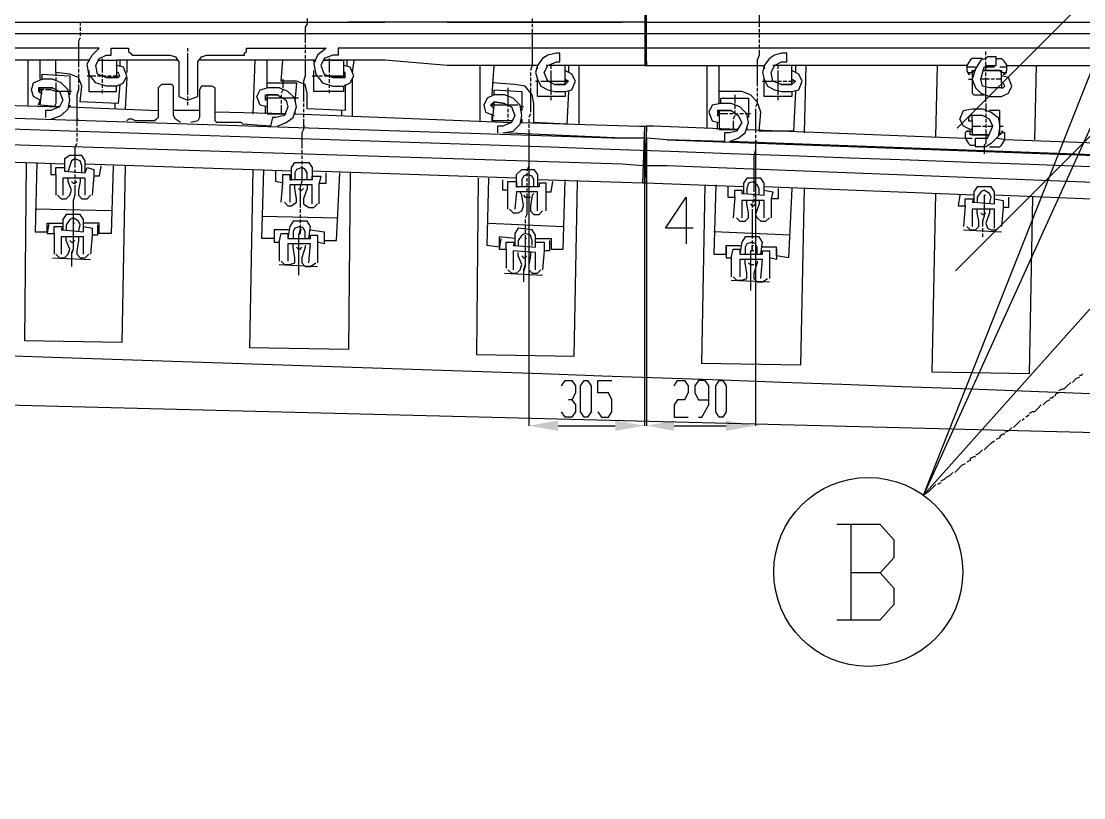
# Model space of a CAD drawing. Header units: millimetres. Extents: x -45 to 90, y -17 to 16.
# Drawn here: x 15.128 to 17.94, y -2.772 to -0.717 of the extents above; entities that cross this region are included whole.
import ezdxf

# ---------------------------------------------------------------- set-up
doc = ezdxf.new("R2010")
doc.units = ezdxf.units.MM
doc.header["$PDMODE"] = 3
doc.layers.add('PDF_Geometry', color=7, linetype='Continuous')
doc.layers.add('PDF_Solid Fills', color=7, linetype='Continuous')

msp = doc.modelspace()

# ---------------------------------------------------------------- linework, layer by layer
at = {"color": 2}
msp.add_line((0, -0.75), (53.4325, -0.75), dxfattribs=at)
at = {"color": 6}
msp.add_lwpolyline([(-0.0021, -1.3499), (23.64, -1.95), (23.7209, 1.35), (0.0002, 1.3501)], close=True, dxfattribs=at)
at = {"color": 2}
for radius in [500.8082, 500.0582, 499.3082]:
    msp.add_arc((-0.8299, -500.0575), radius, 85.235272, 89.904911, dxfattribs=at)
at = {"color": 5}
msp.add_arc((-0.8299, -500.0575), 498.7082, 85.235272, 89.904911, dxfattribs=at)
at = {"color": 1}
for p in [(18.6046, 0), (18.6001, -0.3782)]:
    msp.add_point(p, dxfattribs=at)
at = {"layer": 'PDF_Geometry', "lineweight": 25}
for points in [[(18.5565, 0.3209), (17.5159, -1.9712), (18.5703, 0.6922)], [(17.085, -0.6693), (17.085, -0.6784), (17.085, -0.683), (17.0804, -0.6922), (17.0804, -0.6968), (17.0804, -0.706), (17.0804, -0.7105), (17.0804, -0.7197), (17.0804, -0.7243), (17.0804, -0.7335)], [(16.7779, -0.6876), (16.7779, -0.8343), (16.7825, -0.8343), (16.7825, -0.6876)], [(-0.7472, -0.7197), (-0.8068, -0.7197), (2.1133, -0.7243), (5.0379, -0.7518), (7.958, -0.7931), (10.8781, -0.8526), (13.7982, -0.9306), (16.7183, -1.0268), (16.402, -1.0131), (16.4295, -1.0083), (16.4478, -0.9902), (16.4524, -0.9672), (16.4478, -0.9397), (16.4295, -0.9214), (16.4066, -0.9122), (16.3791, -0.9122), (16.3791, -0.8985), (16.4524, -0.9031), (16.4524, -0.9535)], [(14.6875, -0.7197), (16.0903, -0.7197), (15.994, -0.7197)], [(14.793, -0.7197), (15.2239, -0.7197)], [(15.2835, -0.7197), (15.2835, -0.7289)], [(15.3935, -0.7197), (15.8244, -0.7197)], [(15.884, -0.7105), (15.884, -0.7197), (15.884, -0.7243), (15.8794, -0.7335), (15.8794, -0.738), (15.8794, -0.7472), (15.8794, -0.7518), (15.8794, -0.761), (15.8794, -0.7655), (15.8794, -0.7747)], [(16.2553, -0.7197), (16.0903, -0.7197)], [(16.4799, -0.7105), (16.4799, -0.7197)], [(16.4799, -0.7243), (16.4799, -0.7335)], [(16.7779, -0.7197), (16.7183, -0.7197)], [(16.7825, -0.7197), (16.8375, -0.7197), (18.1348, -0.7197)], [(16.8375, -0.7197), (18.6024, -0.7197), (18.6024, -0.7885), (16.8375, -0.7885), (16.7825, -0.7885)], [(15.2835, -0.7335), (15.2835, -0.7426)], [(15.2835, -0.7472), (15.2835, -0.7564)], [(16.4799, -0.738), (16.4799, -0.7518), (16.4799, -0.7655), (16.4799, -0.7791), (16.4799, -0.7931), (16.4799, -0.8068), (16.4799, -0.8206), (16.4799, -0.8343), (16.4753, -0.8481)], [(17.0804, -0.738), (17.0804, -0.7472)], [(17.0804, -0.7518), (17.0804, -0.761)], [(15.2835, -0.761), (15.2789, -0.7701), (15.2789, -0.7747), (15.2789, -0.7839), (15.2789, -0.7885), (15.2789, -0.7976), (15.2789, -0.8022), (15.2789, -0.8114), (15.2789, -0.816), (15.2789, -0.8251), (15.2789, -0.8297), (15.2789, -0.8389)], [(15.8794, -0.7791), (15.8794, -0.7885)], [(17.0804, -0.7655), (17.0804, -0.7747)], [(17.0804, -0.7791), (17.0804, -0.7885)], [(16.7733, -1.1002), (16.7183, -1.0956), (13.8074, -1.0039), (10.8965, -0.926), (7.9855, -0.8664), (5.0746, -0.8251), (2.1637, -0.7976), (-0.7472, -0.7885), (-0.8068, -0.7885)], [(15.3064, -0.8481), (15.3064, -0.9031), (15.3797, -0.9031), (15.3797, -0.8893), (15.3522, -0.8893), (15.3247, -0.8802), (15.3064, -0.8572), (15.3018, -0.8297), (15.3155, -0.8068), (15.3339, -0.7885), (14.7654, -0.7885), (14.7654, -0.8068), (14.7563, -0.8068), (14.7334, -0.816), (14.7242, -0.8343), (14.7334, -0.8572), (14.7517, -0.8664)], [(15.3522, -0.8664), (15.3293, -0.8572), (15.3247, -0.8343), (15.3339, -0.816), (15.3522, -0.8068), (15.366, -0.8068), (15.366, -0.7885), (15.4118, -0.7885), (15.4118, -0.7976), (15.4164, -0.8022), (15.421, -0.8068), (15.5218, -0.8068), (15.5356, -0.8114), (15.5447, -0.8251), (15.5447, -0.9122), (15.5447, -0.9168), (15.5677, -0.926), (15.5952, -0.9168), (15.5952, -0.9122), (15.5952, -0.8251), (15.6043, -0.8114), (15.6181, -0.8068), (15.6502, -0.8068), (15.696, -0.8068), (15.7098, -0.8068), (15.7189, -0.8068), (15.7189, -0.8022), (15.7235, -0.7976), (15.7235, -0.7885), (15.9344, -0.7885), (15.9115, -0.8068), (15.9023, -0.8297), (15.9069, -0.8572), (15.9252, -0.8802), (15.9527, -0.8893), (15.9802, -0.8893), (15.9802, -0.9031), (15.9023, -0.9031), (15.9023, -0.8481)], [(15.5677, -0.7885), (15.5677, -0.7976)], [(15.5677, -0.8022), (15.5677, -0.816), (15.5677, -0.8297), (15.5677, -0.8435), (15.5677, -0.8572), (15.5677, -0.871), (15.5677, -0.8847), (15.5677, -0.8985), (15.5677, -0.9122)], [(15.8794, -0.7931), (15.8794, -0.8022)], [(15.8794, -0.8068), (15.8794, -0.816)], [(16.7779, -0.7885), (16.7183, -0.7885), (16.2553, -0.7885), (16.0903, -0.7885), (15.9665, -0.7885), (15.9665, -0.8068), (15.9527, -0.8068), (15.9298, -0.816), (15.9206, -0.8343), (15.9298, -0.8572), (15.9527, -0.8664)], [(16.5395, -0.8847), (16.5212, -0.8756), (16.512, -0.8526), (16.5212, -0.8343), (16.5441, -0.8251), (16.5533, -0.8251), (16.5533, -0.8022), (16.5441, -0.8022), (16.5212, -0.8068), (16.5074, -0.816), (16.4937, -0.8343), (16.4891, -0.8526), (16.4937, -0.871), (16.5028, -0.8893), (16.5212, -0.8985), (16.5395, -0.9031), (16.567, -0.9031), (16.567, -0.9168), (16.4937, -0.9168), (16.4937, -0.8664)], [(17.0804, -0.7931), (17.0804, -0.8068), (17.0758, -0.8206), (17.0758, -0.8343), (17.0758, -0.8481), (17.0758, -0.8618), (17.0758, -0.8756), (17.0758, -0.8893)], [(17.14, -0.8847), (17.1171, -0.8756), (17.1125, -0.8526), (17.1217, -0.8343), (17.14, -0.8251), (17.1538, -0.8251), (17.1538, -0.8022), (17.14, -0.8022), (17.1217, -0.8068), (17.1079, -0.816), (17.0942, -0.8343), (17.0896, -0.8526), (17.0942, -0.871), (17.1033, -0.8893), (17.1217, -0.8985), (17.14, -0.9031), (17.1675, -0.9031), (17.1675, -0.9168), (17.0942, -0.9168), (17.0942, -0.8664)], [(17.548, -1.9437), (17.5388, -1.9528), (17.5297, -1.962), (17.5159, -1.9712), (18.5565, -0.8068)], [(17.7222, -0.8937), (17.7268, -0.8937), (17.7314, -0.8893), (17.7268, -0.8802), (17.7222, -0.8802), (17.7222, -0.8937), (17.6901, -0.8937), (17.6718, -0.8893), (17.6672, -0.871), (17.6764, -0.8389), (17.6855, -0.8343), (17.7085, -0.8343), (17.7085, -0.8114), (17.6855, -0.8114), (17.6809, -0.816), (17.6672, -0.8206), (17.6534, -0.8435), (17.6443, -0.871)], [(17.6809, -0.8068), (17.6809, -0.7976)], [(17.6809, -0.8206), (17.6809, -0.8114)], [(15.3064, -0.8251), (15.3064, -0.8206), (14.7792, -0.8206), (14.7288, -0.8206)], [(15.1459, -0.9397), (15.1459, -0.8206)], [(15.178, -0.871), (15.178, -0.8206)], [(15.3889, -0.8847), (15.3843, -0.9352), (15.2835, -0.9306), (15.288, -0.8893), (15.2789, -0.8664), (15.2559, -0.8572), (15.2193, -0.8526), (15.2193, -0.8206)], [(15.2789, -0.8435), (15.2789, -0.8526)], [(15.3293, -0.8206), (15.3797, -0.8206)], [(15.343, -0.8526), (15.343, -0.8435), (15.343, -0.8389), (15.343, -0.8297), (15.343, -0.8251), (15.343, -0.816)], [(15.5402, -0.8206), (15.3797, -0.8206), (15.3797, -0.8664), (15.3522, -0.8664), (15.3797, -0.8664), (15.3843, -0.8664), (15.3889, -0.8618), (15.3843, -0.8526), (15.3797, -0.8526)], [(15.3797, -0.8893), (15.3981, -0.8802), (15.4072, -0.8618), (15.3981, -0.8389), (15.3797, -0.8343)], [(15.3889, -0.8206), (15.3889, -0.8343)], [(15.4072, -0.8206), (15.4072, -0.8526)], [(15.9023, -0.8251), (15.9023, -0.8206), (15.9069, -0.8206), (15.5998, -0.8206)], [(15.7419, -0.9627), (15.7464, -0.8206)], [(15.7785, -0.9443), (15.7602, -0.9397), (15.751, -0.9168), (15.7602, -0.8985), (15.7785, -0.8937), (15.7785, -0.8206)], [(15.9848, -0.8847), (15.9848, -0.9535), (15.884, -0.9489), (15.884, -0.9077), (15.8794, -0.8847), (15.8565, -0.8756), (15.8152, -0.8756), (15.8198, -0.8206)], [(15.8794, -0.8206), (15.8794, -0.8343), (15.8794, -0.8481), (15.8794, -0.8618), (15.8748, -0.8756), (15.8748, -0.8893), (15.8748, -0.9031), (15.8748, -0.9168), (15.8748, -0.9306)], [(16.4937, -0.8435), (16.4937, -0.8343), (16.2553, -0.8343), (16.0903, -0.8206), (15.9298, -0.8206), (15.9802, -0.8206), (15.9802, -0.8664), (15.9527, -0.8664), (15.9802, -0.8664), (15.9848, -0.8664), (15.9848, -0.8618), (15.9848, -0.8526), (15.9802, -0.8526)], [(15.9436, -0.8526), (15.9436, -0.8435), (15.9436, -0.8389), (15.9436, -0.8297), (15.9436, -0.8251), (15.9436, -0.816)], [(15.9802, -0.8893), (15.9986, -0.8802), (16.0077, -0.8618), (15.9986, -0.8389), (15.9802, -0.8343)], [(15.9894, -0.8206), (15.9894, -0.8343)], [(16.0077, -0.8206), (16.0032, -0.8526)], [(16.3424, -0.981), (16.3424, -0.8343)], [(16.3745, -0.9122), (16.3791, -0.8343)], [(16.567, -0.871), (16.5762, -0.8756), (16.567, -0.8847), (16.5395, -0.8847), (16.567, -0.8847), (16.567, -0.8343), (16.5166, -0.8343)], [(16.5303, -0.8435), (16.5303, -0.8343)], [(16.7779, -0.8251), (16.7779, -0.8343), (16.5487, -0.8343)], [(16.5762, -0.8343), (16.5762, -0.8526)], [(16.6037, -0.8343), (16.6037, -0.9902)], [(16.7825, -0.8251), (16.7825, -0.8343), (17.0942, -0.8343), (17.0942, -0.8435)], [(16.9429, -0.9993), (16.9429, -0.8343)], [(16.975, -0.9352), (16.975, -0.8343)], [(17.1675, -0.871), (17.1767, -0.8756), (17.1675, -0.8847), (17.14, -0.8847), (17.1675, -0.8847), (17.1675, -0.8343), (17.1171, -0.8343)], [(17.1309, -0.8435), (17.1309, -0.8343)], [(17.6718, -0.816), (17.6443, -0.816), (17.6397, -0.8206), (17.6305, -0.8343), (17.1629, -0.8343)], [(17.1767, -0.8343), (17.1767, -0.8526)], [(17.2042, -0.8343), (17.1996, -1.0131)], [(17.548, -1.0223), (17.5526, -0.8343)], [(17.6305, -0.8343), (17.6305, -0.8389)], [(17.6534, -0.8389), (17.6305, -0.8389), (17.6305, -0.8435), (17.6305, -0.8481), (17.6351, -0.8572), (17.6397, -0.8572)], [(17.6351, -0.871), (17.6443, -0.871), (17.6534, -0.8937), (17.6672, -0.9077), (17.6901, -0.9168), (17.7222, -0.9168), (17.7405, -0.9077), (17.7497, -0.8893), (17.7405, -0.8664), (17.7222, -0.8618), (17.7222, -0.8526), (17.7176, -0.8481), (17.713, -0.8481), (17.6809, -0.8481), (17.6809, -0.8389)], [(17.6809, -0.8343), (17.6809, -0.8251)], [(17.7039, -0.8389), (17.6809, -0.8389), (17.6855, -0.8389)], [(17.7085, -0.816), (17.7222, -0.816), (17.7268, -0.8206), (17.736, -0.8343), (18.2402, -0.8343), (18.2494, -0.8206), (18.254, -0.816), (18.2815, -0.816), (18.2769, -0.8206), (18.2585, -0.8435), (18.254, -0.871)], [(17.7268, -0.8572), (17.7314, -0.8572), (17.736, -0.8481), (17.736, -0.8435), (17.736, -0.8389), (17.7176, -0.8389)], [(17.736, -0.8389), (17.736, -0.8343)], [(17.8139, -0.8343), (17.8093, -1.0314)], [(15.1734, -0.9397), (15.178, -0.926), (15.1597, -0.9168), (15.1551, -0.8985), (15.1597, -0.8802), (15.1826, -0.871)], [(15.2055, -0.9764), (15.233, -0.9672), (15.2514, -0.9489), (15.2559, -0.926), (15.2514, -0.8985), (15.233, -0.8802), (15.2101, -0.871), (15.1826, -0.871), (15.1826, -0.8572), (15.2559, -0.8618), (15.2559, -0.9122)], [(15.2193, -0.8526), (15.2193, -0.8618)], [(15.2193, -0.8664), (15.2193, -0.8756)], [(15.2789, -0.8572), (15.2789, -0.8664)], [(15.2789, -0.871), (15.2789, -0.8802)], [(15.3018, -0.8618), (15.311, -0.8618), (15.3155, -0.8618), (15.3247, -0.8618)], [(15.3293, -0.8618), (15.3385, -0.8618)], [(15.343, -0.8664), (15.343, -0.8572)], [(15.343, -0.8618), (15.3522, -0.8618)], [(15.343, -0.8802), (15.343, -0.871)], [(15.3568, -0.8618), (15.366, -0.8618)], [(15.3706, -0.8618), (15.3843, -0.8618)], [(15.4072, -0.8664), (15.4026, -0.9489)], [(15.8198, -0.871), (15.8198, -0.8802), (15.8198, -0.8847), (15.8198, -0.8937)], [(15.8977, -0.8618), (15.9115, -0.8618)], [(15.9161, -0.8618), (15.9252, -0.8618)], [(15.9298, -0.8618), (15.939, -0.8618), (15.9436, -0.8618), (15.9527, -0.8618), (15.9573, -0.8618), (15.9665, -0.8618), (15.9711, -0.8618), (15.9848, -0.8618)], [(15.9436, -0.8664), (15.9436, -0.8572)], [(15.9436, -0.8802), (15.9436, -0.871)], [(16.0032, -0.871), (16.0032, -0.9672)], [(16.4753, -0.8526), (16.4753, -0.8618)], [(16.4753, -0.8664), (16.4753, -0.8756)], [(16.5303, -0.9122), (16.5303, -0.9031), (16.5303, -0.8985), (16.5303, -0.8893), (16.5303, -0.8847), (16.5303, -0.8756), (16.5303, -0.871), (16.5303, -0.8618), (16.5303, -0.8572), (16.5303, -0.8481)], [(16.567, -0.9031), (16.5853, -0.8985), (16.5945, -0.8756), (16.5853, -0.8572), (16.567, -0.8481)], [(17.1309, -0.9122), (17.1309, -0.9031), (17.1309, -0.8985), (17.1309, -0.8893), (17.1309, -0.8847), (17.1309, -0.8756), (17.1309, -0.871), (17.1309, -0.8618), (17.1309, -0.8572), (17.1309, -0.8481)], [(17.1675, -0.9031), (17.1859, -0.8985), (17.195, -0.8756), (17.1859, -0.8572), (17.1675, -0.8481)], [(17.6351, -0.8526), (17.6397, -0.8526), (17.6443, -0.8526), (17.6443, -0.8481), (17.6489, -0.8481), (17.6443, -0.8526), (17.6443, -0.9077), (17.6489, -0.9122), (17.6764, -0.9122)], [(17.6901, -0.871), (17.6809, -0.871), (17.6764, -0.871), (17.6672, -0.871)], [(17.6809, -0.8481), (17.6718, -0.8481), (17.6809, -0.8481), (17.7176, -0.8481), (17.7222, -0.8481), (17.7222, -0.8526), (17.7268, -0.8526), (17.7314, -0.8526), (17.736, -0.8526)], [(17.6809, -0.8618), (17.6809, -0.8526)], [(17.6809, -0.9306), (17.6809, -0.9214), (17.6809, -0.9168), (17.6809, -0.9077), (17.6809, -0.9031), (17.6809, -0.8937), (17.6809, -0.8893), (17.6809, -0.8802), (17.6809, -0.8756), (17.6809, -0.8664)], [(17.7039, -0.871), (17.6947, -0.871)], [(17.7222, -0.871), (17.7085, -0.871)], [(17.7268, -0.8802), (17.7222, -0.8802), (17.7222, -0.8618), (17.7268, -0.8618)], [(14.6554, -0.9214), (14.6554, -0.926), (15.2284, -0.9443), (15.178, -0.9397), (15.1826, -0.8937), (15.2101, -0.8937), (15.1826, -0.8937), (15.1734, -0.8937), (15.1734, -0.8985), (15.1734, -0.9031), (15.1826, -0.9077)], [(15.178, -0.9077), (15.178, -0.8937)], [(15.1872, -0.8985), (15.178, -0.8985)], [(15.2101, -0.8937), (15.2284, -0.9031), (15.2376, -0.926), (15.2284, -0.9443), (15.2055, -0.9535), (15.1918, -0.9535), (15.1918, -0.9718)], [(15.2605, -0.9031), (15.2468, -0.9031), (15.233, -0.9031), (15.2193, -0.9031), (15.2055, -0.8985), (15.1918, -0.8985)], [(15.2193, -0.8802), (15.2193, -0.8893), (15.2193, -0.8937), (15.2193, -0.9031), (15.2193, -0.9077), (15.2193, -0.9168), (15.2193, -0.9214), (15.2193, -0.9306), (15.2193, -0.9352), (15.2147, -0.9443)], [(15.2789, -0.8847), (15.2789, -0.8985), (15.2743, -0.9122), (15.2743, -0.926), (15.2743, -0.9397), (15.2743, -0.9535), (15.2743, -0.9672), (15.2743, -0.981), (15.2743, -0.9948)], [(15.343, -0.8937), (15.343, -0.8847)], [(15.343, -0.9077), (15.343, -0.8985)], [(15.5493, -0.9856), (15.5356, -0.9764), (15.531, -0.9672), (15.531, -0.8937), (15.531, -0.8893), (15.5264, -0.8847), (15.4989, -0.8847), (15.4943, -0.8893), (15.4897, -0.8937), (15.4897, -0.9718), (15.4852, -0.9764), (15.4806, -0.981), (15.4668, -0.981), (15.4622, -0.981), (15.4301, -0.981), (15.421, -0.9764), (15.4118, -0.9764), (15.4072, -0.981)], [(15.806, -0.9122), (15.829, -0.926), (15.8335, -0.9443), (15.8244, -0.9672), (15.8015, -0.9718), (15.7923, -0.9718), (15.7877, -0.9948), (15.7144, -0.9902), (15.7098, -0.9856), (15.696, -0.9856), (15.6914, -0.9856), (15.6639, -0.9856), (15.6548, -0.9856), (15.6456, -0.9856), (15.641, -0.981), (15.641, -0.9764), (15.641, -0.8985), (15.641, -0.8937), (15.6318, -0.8893), (15.6089, -0.8893), (15.6043, -0.8893), (15.5998, -0.8985), (15.5998, -0.9718), (15.5952, -0.981), (15.5768, -0.9856)], [(15.806, -0.9948), (15.829, -0.9856), (15.8473, -0.9718), (15.8565, -0.9443), (15.8519, -0.9214), (15.8335, -0.9031), (15.8106, -0.8937), (15.7785, -0.8937), (15.7785, -0.8802), (15.8565, -0.8802), (15.8519, -0.9306)], [(15.8198, -0.8985), (15.8152, -0.9077)], [(15.9436, -0.8937), (15.9436, -0.8847)], [(15.9436, -0.9077), (15.9436, -0.8985)], [(16.5762, -0.9031), (16.5716, -0.9902), (16.4845, -0.9856), (16.4845, -0.9352), (16.4799, -0.9122), (16.4616, -0.8893), (16.4341, -0.8847), (16.3745, -0.8802)], [(16.4157, -0.8937), (16.4157, -0.9031), (16.4157, -0.9168), (16.4157, -0.9306), (16.4157, -0.9443)], [(16.4753, -0.8802), (16.4753, -0.8893)], [(16.4753, -0.8937), (16.4753, -0.9031), (16.4753, -0.9077), (16.4753, -0.9168), (16.4753, -0.9214), (16.4753, -0.9306), (16.4753, -0.9352), (16.4753, -0.9443), (16.4753, -0.9489), (16.4753, -0.9581)], [(16.4891, -0.8756), (16.4982, -0.8756)], [(16.5028, -0.8756), (16.5166, -0.8756), (16.5303, -0.8756), (16.5441, -0.8756), (16.5578, -0.8756), (16.5716, -0.8756)], [(17.0758, -0.8937), (17.0758, -0.9031)], [(17.0896, -0.8756), (17.0988, -0.8756), (17.1033, -0.8756), (17.1125, -0.8756), (17.1171, -0.8756), (17.1263, -0.8756)], [(17.1309, -0.8756), (17.14, -0.8756)], [(17.1446, -0.8756), (17.1538, -0.8756)], [(17.1584, -0.8756), (17.1721, -0.8756)], [(15.5677, -0.9168), (15.5677, -0.926)], [(15.7785, -0.926), (15.774, -0.926), (15.774, -0.9168), (15.774, -0.9122), (15.7785, -0.9122), (15.806, -0.9122), (15.7785, -0.9122), (15.7785, -0.9627), (15.829, -0.9627), (15.641, -0.9581)], [(15.774, -0.926), (15.774, -0.9122)], [(15.8611, -0.9214), (15.8473, -0.9214), (15.8427, -0.9214), (15.8335, -0.9214), (15.829, -0.9214), (15.8198, -0.9214), (15.8152, -0.9214), (15.806, -0.9214), (15.8015, -0.9214), (15.7923, -0.9214), (15.7877, -0.9214), (15.774, -0.9214)], [(15.8152, -0.9122), (15.8152, -0.9214)], [(15.8152, -0.926), (15.8152, -0.9352)], [(16.3791, -0.9122), (16.3607, -0.9214), (16.3516, -0.9397), (16.3561, -0.9581), (16.3791, -0.9672)], [(16.5303, -0.926), (16.5303, -0.9168)], [(17.1767, -0.9031), (17.1721, -1.0083), (17.0804, -1.0083), (17.085, -0.9581), (17.0758, -0.9306), (17.0575, -0.9122), (17.0346, -0.9031), (16.975, -0.9031)], [(18.1348, -1.0773), (17.0025, -1.036), (17.0254, -1.0268), (17.0438, -1.0131), (17.0529, -0.9856), (17.0483, -0.9627), (17.03, -0.9443), (17.0071, -0.9352), (16.9796, -0.9352), (16.9796, -0.9214), (17.0529, -0.9214), (17.0529, -0.9718)], [(17.0163, -0.9122), (17.0163, -0.9214), (17.0163, -0.926), (17.0163, -0.9352)], [(17.0758, -0.9077), (17.0758, -0.9168)], [(17.0758, -0.9214), (17.0758, -0.9306)], [(17.1309, -0.926), (17.1309, -0.9168)], [(15.2559, -0.9397), (15.2559, -0.9443), (15.2514, -0.9443), (15.4897, -0.9535)], [(15.3751, -0.9352), (15.3751, -0.9489)], [(15.5998, -0.9535), (15.531, -0.9535)], [(15.5677, -0.9306), (15.5677, -0.9397)], [(15.774, -0.9627), (15.774, -0.9443)], [(15.8152, -0.9397), (15.8152, -0.9535), (15.8152, -0.9627)], [(15.8748, -0.9352), (15.8748, -0.9443)], [(15.8748, -0.9489), (15.8748, -0.9581)], [(15.9757, -0.9535), (15.9757, -0.9672)], [(16.3791, -0.9489), (16.3745, -0.9443), (16.3699, -0.9397), (16.3745, -0.9352), (16.3791, -0.9306), (16.4066, -0.9352), (16.3791, -0.9306), (16.3745, -0.981), (16.3745, -0.9672)], [(16.3745, -0.9443), (16.3745, -0.9352)], [(16.4432, -0.9397), (16.4295, -0.9397), (16.4157, -0.9397), (16.402, -0.9397), (16.3882, -0.9397), (16.3745, -0.9397)], [(16.4066, -0.9352), (16.4249, -0.9443), (16.4341, -0.9672), (16.4249, -0.9856), (16.402, -0.9948), (16.3882, -0.9948), (16.3882, -1.0131)], [(16.4157, -0.9489), (16.4157, -0.9581)], [(16.457, -0.9443), (16.4478, -0.9443)], [(16.9704, -0.9672), (16.975, -0.9535), (17.0071, -0.9535), (16.975, -0.9535), (16.975, -1.0039), (17.0254, -1.0039), (16.8008, -0.9948), (16.7825, -0.9948)], [(17.0071, -0.9535), (17.0254, -0.9672), (17.0346, -0.9856), (17.0208, -1.0083), (17.0025, -1.0131), (16.9887, -1.0131), (16.9887, -1.036), (16.8375, -1.0314), (16.7825, -1.0268), (16.7825, -1.7878)], [(16.9796, -0.9352), (16.9567, -0.9397), (16.9475, -0.9581), (16.9567, -0.981), (16.975, -0.9856)], [(16.975, -0.9535), (16.9704, -0.9535), (16.9704, -0.9581), (16.9704, -0.9672), (16.975, -0.9672)], [(17.0163, -0.9397), (17.0163, -0.9489)], [(17.0163, -0.9535), (17.0163, -0.9627), (17.0254, -0.9627)], [(17.0758, -0.9352), (17.0713, -0.9443)], [(17.0713, -0.9489), (17.0713, -0.9581), (17.0713, -0.9627), (17.0713, -0.9718), (17.0713, -0.9764), (17.0713, -0.9856), (17.0713, -0.9902), (17.0713, -0.9993), (17.0713, -1.0039), (17.0713, -1.0131)], [(17.658, -1.0268), (17.6809, -1.0268), (17.6855, -1.0268), (17.6993, -0.9948), (17.6901, -0.9764), (17.6718, -0.9672), (17.6397, -0.9672), (17.6351, -0.9718), (17.6351, -0.9764), (17.6351, -0.981), (17.6397, -0.981), (17.6443, -0.981), (17.6443, -1.0039), (17.6397, -1.0039), (17.6214, -0.9948), (17.6122, -0.9764), (17.6214, -0.9535), (17.6443, -0.9489), (17.6718, -0.9489), (17.6947, -0.9581), (17.713, -0.9718), (17.7176, -0.9948), (17.7268, -0.9948)], [(17.6809, -0.9352), (17.6809, -0.9443), (17.6809, -0.9581)], [(18.2356, -1.0498), (17.7314, -1.0314), (17.7314, -1.0268), (17.7314, -1.0223), (17.7314, -1.0177), (17.7314, -1.0131), (17.7268, -1.0131), (17.7222, -1.0131), (17.7176, -1.0177), (17.713, -1.0177), (17.7176, -1.0177), (17.713, -1.0177), (17.7176, -1.0177), (17.7176, -1.0131), (17.7176, -0.9581), (17.7176, -0.9535), (17.713, -0.9535), (17.6901, -0.9535)], [(15.8519, -0.9581), (15.8519, -0.9627), (16.4249, -0.9856)], [(15.8748, -0.9764), (15.8748, -0.9856), (15.8748, -0.9902), (15.8748, -0.9993), (15.8748, -1.0039), (15.8702, -1.0131), (15.8702, -1.0177), (15.8702, -1.0268), (15.8702, -1.0314), (15.8702, -1.0406), (15.8702, -1.0452), (15.8702, -1.0543)], [(15.8748, -0.9627), (15.8748, -0.9718)], [(16.4295, -0.981), (16.3745, -0.981)], [(16.4157, -0.9627), (16.4157, -0.9718)], [(16.4157, -0.9764), (16.4157, -0.981)], [(16.4524, -0.9764), (16.4524, -0.9856), (16.4478, -0.9856), (16.7641, -0.9948), (16.7779, -0.9948), (16.7825, -0.9948), (16.7779, -1.146), (16.7733, -1.146), (16.7779, -0.9948)], [(16.4753, -0.9627), (16.4707, -0.9718)], [(16.4707, -0.9764), (16.4707, -0.9856)], [(16.9979, -0.9627), (16.9887, -0.9627), (16.9842, -0.9627), (16.975, -0.9627)], [(17.0117, -0.9627), (17.0025, -0.9627)], [(17.0163, -0.9672), (17.0117, -0.9764)], [(17.0117, -0.981), (17.0117, -0.9948), (17.0117, -1.0039)], [(17.0392, -0.9627), (17.03, -0.9627)], [(17.0575, -0.9627), (17.0438, -0.9627)], [(17.6443, -0.981), (17.6443, -0.9672)], [(17.6809, -0.9627), (17.6809, -0.9718)], [(17.6809, -0.9764), (17.6809, -0.9856)], [(15.2743, -0.9993), (15.2743, -1.0083)], [(16.4707, -1.0039), (16.4707, -1.0177), (16.4707, -1.0314), (16.4707, -1.0452), (16.4707, -1.0589), (16.4707, -1.0727), (16.4707, -1.0864), (16.4707, -1.1002), (16.4662, -1.1139)], [(16.4707, -0.9902), (16.4707, -0.9993)], [(16.9704, -1.0039), (16.9704, -0.9856)], [(17.0483, -0.9993), (17.0483, -1.0039), (17.6259, -1.0268), (17.6443, -1.0268)], [(17.6443, -1.0039), (17.6443, -1.0083), (17.6443, -1.0131), (17.6443, -1.0177), (17.6489, -1.0177), (17.6809, -1.0177), (17.6901, -1.0177), (17.6809, -1.0177), (17.6443, -1.0177), (17.6397, -1.0177), (17.6397, -1.0131), (17.6397, -1.0083), (17.6305, -1.0083), (17.6259, -1.0131), (17.6259, -1.0177), (17.6259, -1.0223), (17.6259, -1.0268), (17.6351, -1.0406), (17.6397, -1.0452), (17.6534, -1.0452)], [(17.6305, -1.0083), (17.6351, -1.0083)], [(17.6397, -1.0083), (17.6443, -1.0083)], [(17.6443, -0.9948), (17.6534, -0.9948), (17.658, -0.9948), (17.6672, -0.9948)], [(17.7176, -0.9948), (17.713, -1.0223), (17.6947, -1.0406), (17.6809, -1.0498), (17.6718, -1.0498), (17.6534, -1.0498), (17.6534, -1.0268), (17.6764, -1.0268), (17.6855, -1.0268)], [(17.6718, -0.9948), (17.6809, -0.9948)], [(17.6809, -1.0039), (17.6809, -1.0131), (17.6809, -1.0177), (17.6809, -1.0268), (17.6809, -1.0314), (17.6809, -1.0406), (17.6764, -1.0452), (17.6764, -1.0543), (17.6764, -1.0589), (17.6764, -1.0681)], [(17.6809, -0.9902), (17.6809, -0.9993)], [(17.6855, -0.9948), (17.6993, -0.9948)], [(17.7222, -1.0083), (17.7268, -1.0083)], [(15.2743, -1.0131), (15.2743, -1.0223)], [(15.2743, -1.0268), (15.2743, -1.036)], [(16.4707, -1.0177), (16.4707, -1.7878)], [(16.7779, -1.7878), (16.7779, -1.0268), (16.7183, -1.0268)], [(16.8375, -1.0314), (18.5978, -1.0956), (18.5978, -1.169), (16.8375, -1.1002), (16.7779, -1.1002)], [(17.0713, -1.0177), (17.0713, -1.0268)], [(17.0713, -1.0314), (17.0713, -1.0406)], [(17.0713, -1.036), (17.0713, -1.7878)], [(17.6901, -1.0498), (17.7176, -1.0498), (17.7222, -1.0452), (17.7314, -1.0314), (17.7085, -1.0268)], [(15.2743, -1.0406), (15.2697, -1.0498), (15.2697, -1.0543), (15.2697, -1.0635), (15.2697, -1.0681), (15.2697, -1.0773), (15.2697, -1.0819), (15.2697, -1.091), (15.2697, -1.0956), (15.2697, -1.1048)], [(15.8702, -1.0589), (15.8702, -1.0681)], [(17.0713, -1.0589), (17.0667, -1.0727), (17.0667, -1.0864), (17.0667, -1.1002), (17.0667, -1.1139), (17.0667, -1.1277), (17.0667, -1.1414), (17.0667, -1.1552), (17.0667, -1.169)], [(17.0713, -1.0452), (17.0713, -1.0543)], [(15.2422, -1.0956), (14.7013, -1.0773)], [(15.4026, -1.1002), (15.3935, -1.5678), (15.1368, -1.5632), (15.1413, -1.091)], [(15.1689, -1.091), (15.1643, -1.2744), (15.1964, -1.2744), (15.1964, -1.2515), (15.2376, -1.2515)], [(15.2055, -1.0956), (15.2055, -1.1229), (15.2193, -1.1229), (15.2193, -1.1781)], [(15.288, -1.1185), (15.288, -1.1002), (15.2835, -1.0864), (15.2697, -1.0819), (15.2605, -1.0864), (15.2559, -1.1002), (15.2514, -1.1139)], [(15.8427, -1.1139), (15.2972, -1.0956)], [(15.8198, -1.146), (15.8198, -1.1229), (15.8381, -1.1229), (15.8381, -1.1369), (15.8427, -1.1369), (15.8427, -1.1048), (15.8519, -1.091), (15.8886, -1.091), (15.8977, -1.1048), (15.8977, -1.1369), (15.8977, -1.1277), (15.9206, -1.1277), (15.9161, -1.146)], [(15.8702, -1.0727), (15.8702, -1.0819)], [(15.8702, -1.0864), (15.8702, -1.0956)], [(15.2193, -1.1229), (15.2193, -1.1048), (15.2422, -1.1048), (15.2422, -1.1139), (15.2468, -1.1139)], [(15.2697, -1.1094), (15.2697, -1.1185)], [(15.2697, -1.1229), (15.2697, -1.1323)], [(15.3706, -1.1002), (15.366, -1.279), (15.3339, -1.279), (15.3339, -1.2515), (15.2926, -1.2515)], [(15.2972, -1.1185), (15.3018, -1.1048), (15.3201, -1.1094), (15.3201, -1.1277)], [(15.3385, -1.1002), (15.3339, -1.1277), (15.3201, -1.1277), (15.3155, -1.1781)], [(15.9986, -1.1185), (15.994, -1.5861), (15.7327, -1.5813), (15.7419, -1.1094)], [(15.8381, -1.2698), (15.7969, -1.2698), (15.7969, -1.2927), (15.7648, -1.2927), (15.7694, -1.1094)], [(15.8152, -1.1965), (15.8198, -1.146), (15.8015, -1.1414), (15.8015, -1.1139)], [(15.884, -1.1369), (15.884, -1.1185), (15.8794, -1.1094), (15.8702, -1.1048), (15.8565, -1.1094), (15.8519, -1.1185), (15.8519, -1.1369)], [(15.8702, -1.1002), (15.8702, -1.1139), (15.8702, -1.1277), (15.8702, -1.1414), (15.8656, -1.1552), (15.8656, -1.169), (15.8656, -1.1827), (15.8656, -1.1965), (15.8656, -1.2102)], [(15.8931, -1.2698), (15.9298, -1.2744), (15.9298, -1.2973), (15.9619, -1.2973), (15.9711, -1.1185)], [(16.4387, -1.1323), (15.8977, -1.1139)], [(15.9161, -1.201), (15.9161, -1.146), (15.9344, -1.146), (15.9344, -1.1185)], [(16.5166, -1.169), (16.5166, -1.146), (16.4982, -1.146), (16.4982, -1.1552), (16.4937, -1.1552), (16.4387, -1.1552), (16.4387, -1.1229), (16.4524, -1.1094), (16.4845, -1.1094), (16.4937, -1.1229), (16.4937, -1.1552)], [(16.4845, -1.1552), (16.4845, -1.1369), (16.4799, -1.1277), (16.4662, -1.1229), (16.457, -1.1277), (16.4524, -1.1369), (16.4524, -1.1552)], [(16.4662, -1.1185), (16.4662, -1.1277)], [(15.2239, -1.1781), (15.233, -1.1873), (15.2468, -1.1873), (15.2559, -1.1781), (15.2605, -1.1644), (15.2514, -1.1414), (15.2514, -1.1323)], [(15.2972, -1.1781), (15.2972, -1.1323), (15.2376, -1.1323), (15.2376, -1.1781)], [(15.2605, -1.1414), (15.2651, -1.146), (15.2697, -1.146), (15.2743, -1.1414)], [(15.2697, -1.1506), (15.2697, -1.1644), (15.2697, -1.1781), (15.2651, -1.1919), (15.2651, -1.2056), (15.2651, -1.2194), (15.2651, -1.2331), (15.2651, -1.2469), (15.2651, -1.2606)], [(15.2697, -1.1369), (15.2697, -1.146)], [(15.2835, -1.1323), (15.2835, -1.1414), (15.2789, -1.1644), (15.2789, -1.1781), (15.288, -1.1873), (15.3018, -1.1873), (15.311, -1.1781)], [(15.8244, -1.1965), (15.8335, -1.2056), (15.8427, -1.2056), (15.8565, -1.1965), (15.8565, -1.1873), (15.8519, -1.1598), (15.8519, -1.1506)], [(15.8977, -1.201), (15.8977, -1.1506), (15.8381, -1.1506), (15.8381, -1.1965)], [(15.8977, -1.1369), (15.8427, -1.1369)], [(15.884, -1.1506), (15.884, -1.1598), (15.8748, -1.1873), (15.8748, -1.201), (15.8886, -1.2102), (15.9023, -1.2102), (15.9115, -1.201)], [(16.5991, -1.1414), (16.5899, -1.6044), (16.3332, -1.5999), (16.3378, -1.1323)], [(16.4341, -1.2927), (16.3928, -1.2881), (16.3928, -1.3156), (16.3607, -1.3111), (16.3653, -1.1323)], [(16.4157, -1.2148), (16.4157, -1.1644), (16.402, -1.1644), (16.402, -1.1369)], [(16.4157, -1.1644), (16.4157, -1.1414), (16.4387, -1.1414), (16.4387, -1.1552), (16.4432, -1.1552)], [(16.4662, -1.1323), (16.4662, -1.1414)], [(16.4662, -1.146), (16.4662, -1.1552)], [(16.4891, -1.2927), (16.5303, -1.2927), (16.5303, -1.3202), (16.5624, -1.3202), (16.567, -1.1369)], [(16.7733, -1.146), (16.4937, -1.1369)], [(16.5166, -1.2194), (16.5166, -1.169), (16.5303, -1.169), (16.5349, -1.1414)], [(17.0392, -1.1552), (16.7779, -1.146)], [(17.1996, -1.1598), (17.1904, -1.6274), (16.9292, -1.6228), (16.9383, -1.1506)], [(16.9658, -1.1506), (16.9612, -1.334), (16.9933, -1.334), (16.9933, -1.3111), (17.0346, -1.3111)], [(17.0804, -1.1781), (17.0804, -1.1598), (17.0758, -1.1506), (17.0667, -1.1414), (17.0529, -1.146), (17.0483, -1.1598), (17.0483, -1.1735)], [(15.8611, -1.1598), (15.8656, -1.1644), (15.8702, -1.1644), (15.8748, -1.1598)], [(16.4203, -1.2148), (16.4295, -1.224), (16.4432, -1.224), (16.4524, -1.2194), (16.457, -1.2056), (16.4524, -1.1781), (16.4478, -1.169)], [(16.4937, -1.2194), (16.4937, -1.169), (16.4387, -1.169), (16.4341, -1.2148)], [(16.457, -1.1781), (16.4616, -1.1827), (16.4707, -1.1827), (16.4753, -1.1827)], [(16.4662, -1.1735), (16.4662, -1.1827), (16.4662, -1.1873), (16.4662, -1.1965), (16.4662, -1.201), (16.4662, -1.2102), (16.4662, -1.2148), (16.4662, -1.224), (16.4662, -1.2285), (16.4616, -1.2375)], [(16.4662, -1.1598), (16.4662, -1.169)], [(16.4845, -1.1735), (16.4799, -1.1781), (16.4753, -1.2056), (16.4753, -1.2194), (16.4845, -1.2285), (16.4982, -1.2285), (16.5074, -1.2194)], [(16.9979, -1.1552), (16.9979, -1.1827), (17.0163, -1.1827), (17.0117, -1.2375)], [(17.0163, -1.1827), (17.0163, -1.1644), (17.0346, -1.1644), (17.0346, -1.1735), (17.0392, -1.1735)], [(17.0667, -1.1735), (17.0667, -1.1827)], [(17.1675, -1.1598), (17.1584, -1.3431), (17.1263, -1.3386), (17.1263, -1.3156), (17.0896, -1.3156)], [(17.6489, -1.1781), (17.0942, -1.1552)], [(17.0942, -1.1781), (17.0942, -1.1644), (17.1171, -1.169), (17.1125, -1.1873)], [(17.1309, -1.1598), (17.1309, -1.1873), (17.1125, -1.1873), (17.1125, -1.2375)], [(17.8047, -1.1827), (17.7956, -1.6503), (17.5388, -1.6457), (17.548, -1.1735)], [(17.6122, -1.1781), (17.6076, -1.2056), (17.6259, -1.2056), (17.6214, -1.2606)], [(17.6901, -1.201), (17.6947, -1.1827), (17.6901, -1.1735), (17.6764, -1.1644), (17.6672, -1.169), (17.658, -1.1827), (17.658, -1.1965)], [(17.6764, -1.1781), (17.6764, -1.1919), (17.6764, -1.2056), (17.6764, -1.2194), (17.6764, -1.2331), (17.6718, -1.2469), (17.6718, -1.2606)], [(18.2585, -1.201), (17.7039, -1.1781)], [(16.9062, -1.2652), (16.8329, -1.2652), (16.8879, -1.1827), (16.8879, -1.3065)], [(17.0208, -1.2375), (17.03, -1.2469), (17.0438, -1.2469), (17.0529, -1.2375), (17.0529, -1.224), (17.0483, -1.201), (17.0483, -1.1919)], [(17.0942, -1.2375), (17.0942, -1.1919), (17.0346, -1.1919), (17.0346, -1.2375)], [(17.0575, -1.201), (17.0621, -1.2056), (17.0667, -1.2056), (17.0713, -1.201)], [(17.0667, -1.1873), (17.0667, -1.1965), (17.0621, -1.1965)], [(17.0621, -1.201), (17.0621, -1.2102)], [(17.0804, -1.1919), (17.0804, -1.201), (17.0713, -1.2285), (17.0758, -1.2375), (17.085, -1.2469), (17.0988, -1.2469), (17.1079, -1.2375)], [(17.6259, -1.2056), (17.6259, -1.1873), (17.6489, -1.1873), (17.6443, -1.1965), (17.6489, -1.1965)], [(17.7039, -1.201), (17.7039, -1.1873), (17.7268, -1.1919), (17.7268, -1.2102)], [(17.7405, -1.1827), (17.7405, -1.2102), (17.7268, -1.2102), (17.7222, -1.2606)], [(15.366, -1.2194), (15.1643, -1.2148)], [(15.7648, -1.2331), (15.9665, -1.2375)], [(15.8656, -1.2148), (15.8656, -1.224)], [(15.8656, -1.2285), (15.8656, -1.2375)], [(17.0621, -1.2148), (17.0621, -1.224), (17.0621, -1.2285), (17.0621, -1.2375), (17.0621, -1.2423), (17.0621, -1.2515), (17.0621, -1.256), (17.0621, -1.2652), (17.0621, -1.2698), (17.0621, -1.279), (17.0621, -1.2836), (17.0621, -1.2927)], [(17.6305, -1.2606), (17.6397, -1.2698), (17.6534, -1.2698), (17.6626, -1.2606), (17.6626, -1.2469), (17.658, -1.224), (17.658, -1.2148)], [(17.7039, -1.2652), (17.7039, -1.2148), (17.6443, -1.2148), (17.6443, -1.2606)], [(17.6672, -1.224), (17.6718, -1.2285), (17.6764, -1.2285), (17.6809, -1.224)], [(17.6901, -1.2148), (17.6901, -1.224), (17.6809, -1.2515), (17.6855, -1.2652), (17.6947, -1.2698), (17.7085, -1.2698), (17.7176, -1.2606)], [(15.2009, -1.2515), (15.1964, -1.279), (15.2147, -1.279), (15.2147, -1.334)], [(15.2147, -1.279), (15.2147, -1.2606), (15.2376, -1.2606), (15.233, -1.2698), (15.2376, -1.2698)], [(15.2789, -1.2744), (15.2835, -1.256), (15.2789, -1.2469), (15.2651, -1.2375), (15.2559, -1.2423), (15.2468, -1.256), (15.2468, -1.2698)], [(15.2651, -1.2515), (15.2651, -1.2652), (15.2651, -1.279), (15.2651, -1.2927), (15.2651, -1.3065), (15.2651, -1.3202), (15.2605, -1.334), (15.2605, -1.3477)], [(15.2651, -1.2652), (15.2651, -1.2744)], [(15.2926, -1.2744), (15.2926, -1.2606), (15.3155, -1.2652), (15.3155, -1.2836)], [(15.3293, -1.256), (15.3293, -1.2836), (15.3155, -1.2836), (15.311, -1.334)], [(15.8886, -1.2927), (15.8931, -1.2606), (15.884, -1.2469), (15.8473, -1.2469), (15.8381, -1.2606), (15.8335, -1.2927), (15.8886, -1.2927), (15.8931, -1.2927), (15.8931, -1.2836), (15.9115, -1.2836), (15.9115, -1.3019)], [(15.8794, -1.2927), (15.8794, -1.2744), (15.8748, -1.2652), (15.8656, -1.2606), (15.8519, -1.2652), (15.8473, -1.2744), (15.8473, -1.2927)], [(15.8656, -1.256), (15.8656, -1.2652), (15.8656, -1.2698), (15.8656, -1.279), (15.8611, -1.2836), (15.8611, -1.2927), (15.8611, -1.2973), (15.8611, -1.3065), (15.8611, -1.3111), (15.8611, -1.3202)], [(15.8656, -1.2423), (15.8656, -1.2515)], [(16.3653, -1.2515), (16.5624, -1.2606)], [(16.4616, -1.2423), (16.4616, -1.2515)], [(16.4616, -1.256), (16.4616, -1.2652)], [(17.6718, -1.2652), (17.6718, -1.2744)], [(15.2193, -1.334), (15.2284, -1.3431), (15.2422, -1.3431), (15.2514, -1.334), (15.2559, -1.3202), (15.2468, -1.2973), (15.2468, -1.2881)], [(15.2926, -1.334), (15.2926, -1.2881), (15.233, -1.2881), (15.233, -1.334)], [(15.2651, -1.279), (15.2651, -1.2881)], [(15.2651, -1.2927), (15.2651, -1.3019)], [(15.2789, -1.2881), (15.2789, -1.2973), (15.2743, -1.3248), (15.2743, -1.334), (15.2835, -1.3431), (15.2972, -1.3431), (15.3064, -1.334)], [(15.7969, -1.2744), (15.7969, -1.3019), (15.8106, -1.3019), (15.8106, -1.3521)], [(15.8106, -1.3019), (15.8152, -1.279), (15.8335, -1.279), (15.8335, -1.2927), (15.8381, -1.2927)], [(15.8656, -1.2698), (15.8611, -1.2836)], [(15.8611, -1.2881), (15.8611, -1.2973)], [(15.9298, -1.279), (15.9298, -1.3065), (15.9115, -1.3019), (15.9115, -1.3569)], [(16.3974, -1.2927), (16.3928, -1.3202), (16.4111, -1.3202), (16.4111, -1.3707)], [(16.4799, -1.3111), (16.4799, -1.2973), (16.4753, -1.2836), (16.4616, -1.279), (16.4524, -1.2836), (16.4432, -1.2973), (16.4432, -1.3111)], [(16.4616, -1.2836), (16.4616, -1.2973), (16.4616, -1.3111), (16.4616, -1.3248), (16.4616, -1.3386), (16.4616, -1.3521), (16.4616, -1.3661), (16.457, -1.3798), (16.457, -1.3936)], [(16.4616, -1.2698), (16.4616, -1.279)], [(16.4616, -1.2927), (16.4616, -1.3019)], [(17.1629, -1.2836), (16.9612, -1.2744)], [(17.085, -1.334), (17.0896, -1.3019), (17.0804, -1.2881), (17.0438, -1.2881), (17.0346, -1.3019), (17.03, -1.334), (17.085, -1.334), (17.0896, -1.334), (17.0896, -1.3248), (17.1079, -1.3248), (17.1079, -1.3431)], [(17.6214, -1.2698), (17.7222, -1.2744)], [(17.6718, -1.279), (17.6718, -1.2881)], [(15.2559, -1.2973), (15.2605, -1.3019), (15.2651, -1.3019), (15.2697, -1.2973)], [(15.2651, -1.3065), (15.2651, -1.3156), (15.2651, -1.3202), (15.2605, -1.3294), (15.2605, -1.334), (15.2605, -1.3431), (15.2605, -1.3477), (15.2605, -1.3569), (15.2605, -1.3615), (15.2605, -1.3661)], [(15.8152, -1.3521), (15.8244, -1.3615), (15.8381, -1.3615), (15.8519, -1.3569), (15.8519, -1.3431), (15.8473, -1.3156), (15.8473, -1.3065)], [(15.8886, -1.3569), (15.8931, -1.3065), (15.8335, -1.3065), (15.8335, -1.3521)], [(15.8565, -1.3156), (15.8611, -1.3202), (15.8656, -1.3202), (15.8702, -1.3156)], [(15.8611, -1.3019), (15.8611, -1.3111)], [(15.8611, -1.3156), (15.8611, -1.3248), (15.8611, -1.334)], [(15.8794, -1.3111), (15.8794, -1.3156), (15.8702, -1.3431), (15.8702, -1.3569), (15.8794, -1.3661), (15.8931, -1.3661), (15.9069, -1.3569)], [(16.4111, -1.3202), (16.4111, -1.3019), (16.4341, -1.3019), (16.4295, -1.3111), (16.4341, -1.3111)], [(16.4616, -1.3065), (16.4616, -1.3156)], [(16.4616, -1.3202), (16.4616, -1.3294)], [(16.4891, -1.3156), (16.4891, -1.3019), (16.512, -1.3019), (16.512, -1.3248)], [(16.5257, -1.2973), (16.5257, -1.3248), (16.512, -1.3248), (16.5074, -1.3752)], [(16.9933, -1.3156), (16.9933, -1.3431), (17.0071, -1.3431), (17.0071, -1.3936)], [(17.0071, -1.3431), (17.0117, -1.3202), (17.03, -1.3202), (17.03, -1.334), (17.0346, -1.334)], [(17.0758, -1.334), (17.0758, -1.3156), (17.0713, -1.3065), (17.0621, -1.3019), (17.0483, -1.3065), (17.0438, -1.3156), (17.0438, -1.334)], [(17.0621, -1.2973), (17.0621, -1.3065)], [(17.0667, -1.3248), (17.0621, -1.3248), (17.0621, -1.3111), (17.0621, -1.3202)], [(17.1263, -1.3202), (17.1263, -1.3477), (17.1079, -1.3431), (17.1079, -1.3982)], [(15.2101, -1.3431), (15.311, -1.3477)], [(15.8611, -1.3294), (15.8611, -1.3386), (15.8611, -1.3431), (15.8611, -1.3521), (15.8611, -1.3569), (15.8611, -1.3661), (15.8611, -1.3707), (15.8611, -1.3798)], [(15.8611, -1.3386), (15.8611, -1.3477)], [(16.4157, -1.3752), (16.4249, -1.3844), (16.4387, -1.3844), (16.4478, -1.3752), (16.4524, -1.3615), (16.4432, -1.3386), (16.4432, -1.3294)], [(16.4891, -1.3752), (16.4891, -1.3294), (16.4295, -1.3248), (16.4295, -1.3752)], [(16.4524, -1.3386), (16.457, -1.3431), (16.4616, -1.3431), (16.4662, -1.3386)], [(16.4616, -1.334), (16.4616, -1.3477), (16.4616, -1.3615), (16.457, -1.3752), (16.457, -1.389), (16.457, -1.4027)], [(16.4753, -1.3294), (16.4753, -1.3386), (16.4707, -1.3615), (16.4707, -1.3752), (16.4799, -1.3844), (16.4937, -1.3844), (16.5028, -1.3752)], [(17.0117, -1.3936), (17.0208, -1.4027), (17.0346, -1.4027), (17.0483, -1.3982), (17.0483, -1.3844), (17.0438, -1.3569), (17.0438, -1.3477)], [(17.085, -1.3982), (17.0896, -1.3477), (17.03, -1.3477), (17.03, -1.3936)], [(17.0621, -1.3248), (17.0575, -1.3248), (17.0575, -1.334)], [(17.0575, -1.3294), (17.0575, -1.3386), (17.0575, -1.3521), (17.0575, -1.3661), (17.0575, -1.3798), (17.0575, -1.3936), (17.0575, -1.4073), (17.0575, -1.4211), (17.0575, -1.4302)], [(17.0575, -1.3431), (17.0575, -1.3521)], [(15.2605, -1.3521), (15.2605, -1.3615)], [(15.8106, -1.3615), (15.9115, -1.3661)], [(15.8611, -1.3521), (15.8611, -1.3615)], [(15.8611, -1.3661), (15.8611, -1.3798), (15.8611, -1.389)], [(17.0529, -1.3569), (17.0575, -1.3615), (17.0621, -1.3615), (17.0667, -1.3615)], [(17.0575, -1.3569), (17.0575, -1.3661), (17.0575, -1.3707), (17.0575, -1.3798), (17.0575, -1.3844), (17.0575, -1.3936), (17.0575, -1.3982), (17.0575, -1.4073), (17.0575, -1.4119), (17.0575, -1.4257)], [(17.0758, -1.3521), (17.0758, -1.3569), (17.0667, -1.3844), (17.0667, -1.3982), (17.0758, -1.4073), (17.0896, -1.4073), (17.1033, -1.3982)], [(16.4066, -1.3844), (16.5074, -1.389)], [(16.457, -1.3982), (16.457, -1.4073)], [(17.0071, -1.4027), (17.1079, -1.4073)], [(17.9377, -1.6503), (17.9331, -1.6549), (17.9285, -1.6549)], [(16.5578, -1.6824), (16.567, -1.6686), (16.5853, -1.6686), (16.5945, -1.6824), (16.5945, -1.7007), (16.5853, -1.719), (16.5762, -1.719)], [(16.6541, -1.7511), (16.6633, -1.7649), (16.6816, -1.7649), (16.6908, -1.7511), (16.6908, -1.719), (16.6816, -1.7007), (16.6541, -1.7007), (16.6541, -1.6686), (16.6908, -1.6686)], [(16.8558, -1.6824), (16.865, -1.6686), (16.8833, -1.6686), (16.8925, -1.6824), (16.8925, -1.7007), (16.8833, -1.719), (16.865, -1.719), (16.8558, -1.7328), (16.8558, -1.7649), (16.8925, -1.7649)], [(16.92, -1.7649), (16.9292, -1.7649), (16.9475, -1.7328), (16.9475, -1.6824), (16.9383, -1.6686), (16.92, -1.6686), (16.9108, -1.6824), (16.9108, -1.7007), (16.92, -1.719), (16.9475, -1.719)], [(17.9056, -1.6732), (17.8964, -1.6824), (17.8872, -1.6915), (17.8826, -1.6915), (17.8735, -1.6959)], [(17.9285, -1.6595), (17.9193, -1.664), (17.9102, -1.6732)], [(17.8597, -1.7099), (17.8551, -1.7145), (17.8506, -1.7145)], [(17.8735, -1.7007), (17.8643, -1.7053), (17.8643, -1.7099)], [(16.5853, -1.719), (16.5945, -1.7328), (16.5945, -1.7511), (16.5853, -1.7649), (16.567, -1.7649), (16.5578, -1.7511)], [(17.8276, -1.7328), (17.8185, -1.742), (17.8093, -1.7511), (17.8047, -1.7511), (17.7956, -1.7557)], [(17.8506, -1.719), (17.8414, -1.7236), (17.8322, -1.7328)], [(17.7818, -1.7695), (17.7772, -1.7741)], [(17.7956, -1.7603), (17.7864, -1.7649)], [(16.5487, -1.7878), (16.6999, -1.7878)], [(16.8558, -1.7878), (16.9933, -1.7878)], [(17.7497, -1.7924), (17.7405, -1.8016), (17.7314, -1.8061)], [(17.7726, -1.7741), (17.7635, -1.7832), (17.7543, -1.7924)], [(17.7314, -1.8105), (17.7268, -1.8105), (17.7176, -1.8153), (17.7176, -1.8199), (17.7085, -1.8245)], [(17.6718, -1.852), (17.6626, -1.8612), (17.6534, -1.8657)], [(17.7039, -1.8291), (17.6947, -1.8336), (17.6855, -1.8428), (17.6764, -1.852)], [(17.6534, -1.8703), (17.6489, -1.8703), (17.6397, -1.8749), (17.6397, -1.8795), (17.6305, -1.8841)], [(17.5938, -1.9116), (17.5847, -1.9207), (17.5755, -1.9251), (17.5709, -1.9299), (17.5618, -1.9345)], [(17.6259, -1.8887), (17.6168, -1.8932), (17.6076, -1.9024), (17.5984, -1.9116)], [(17.5618, -1.9391), (17.5526, -1.9437)], [(17.4013, -2.1775), (17.438, -2.1362), (17.438, -2.0904), (17.4013, -2.0491), (17.2867, -2.0491)], [(17.3234, -2.0491), (17.3234, -2.3012)], [(17.2867, -2.3012), (17.4013, -2.3012), (17.438, -2.26), (17.438, -2.2187), (17.4013, -2.1775), (17.3234, -2.1775)]]:
    msp.add_lwpolyline(points, dxfattribs=at)
for points in [[(16.2553, -0.7197), (16.7183, -0.7197)], [(17.6534, -0.8481), (17.6489, -0.8481)], [(15.2422, -1.0819), (15.2422, -1.1139), (15.2972, -1.1185), (15.2972, -1.0864), (15.288, -1.0727), (15.2559, -1.0727)], [(17.0392, -1.146), (17.0392, -1.1735), (17.0942, -1.1781), (17.0942, -1.146), (17.085, -1.1323), (17.0483, -1.1323)], [(17.6489, -1.169), (17.6489, -1.1965), (17.7039, -1.201), (17.7039, -1.169), (17.6947, -1.1552), (17.658, -1.1552)], [(15.2376, -1.2423), (15.2376, -1.2698), (15.2926, -1.2744), (15.2926, -1.2423), (15.2835, -1.2285), (15.2468, -1.2285)], [(16.4341, -1.279), (16.4341, -1.3111), (16.4891, -1.3156), (16.4891, -1.2836), (16.4799, -1.2698), (16.4432, -1.2652)], [(16.6174, -1.7649), (16.6083, -1.7511), (16.6083, -1.6824), (16.6174, -1.6686), (16.6266, -1.6686), (16.6358, -1.6824), (16.6358, -1.7511), (16.6266, -1.7649)], [(16.975, -1.7649), (16.9658, -1.7511), (16.9658, -1.6824), (16.975, -1.6686), (16.9842, -1.6686), (16.9933, -1.6824), (16.9933, -1.7511), (16.9842, -1.7649)]]:
    msp.add_lwpolyline(points, close=True, dxfattribs=at)
at = {"layer": 'PDF_Geometry', "lineweight": 9}
for points in [[(17.6809, -0.8343), (17.6855, -0.8343)], [(15.2743, -0.9764), (15.2789, -0.9764)], [(15.8748, -0.9948), (15.8794, -0.9948)], [(16.4707, -1.0177), (16.4753, -1.0177)], [(17.0713, -1.036), (17.0758, -1.036)], [(17.6809, -1.0268), (17.6855, -1.0268)], [(17.6764, -1.1781), (17.6809, -1.1781)], [(15.2651, -1.2515), (15.2697, -1.2515)], [(15.8656, -1.2698), (15.8702, -1.2698)], [(16.4616, -1.2927), (16.4662, -1.2927)], [(17.0621, -1.3111), (17.0667, -1.3111)]]:
    msp.add_lwpolyline(points, dxfattribs=at)
at = {"layer": 'PDF_Geometry', "lineweight": 25}
msp.add_circle((17.3696, -2.1749), 0.2501, dxfattribs=at)
at = {"layer": 'PDF_Solid Fills', "transparency": 33554559}
for points in [[(16.7779, -0.6876), (16.7779, -0.8343), (16.7825, -0.8343)], [(16.7779, -0.6876), (16.7825, -0.6876), (16.7825, -0.8343)], [(16.7779, -0.9948), (16.7733, -1.146), (16.7779, -1.146)], [(16.7779, -0.9948), (16.7825, -0.9948), (16.7779, -1.146)], [(16.5487, -1.7741), (16.5487, -1.8016), (16.4707, -1.7878)], [(16.6999, -1.7741), (16.6999, -1.8016), (16.7779, -1.7878)], [(16.8558, -1.7741), (16.8558, -1.8016), (16.7825, -1.7878)], [(16.9933, -1.7741), (16.9933, -1.8016), (17.0713, -1.7878)]]:
    msp.add_solid(points, dxfattribs=at)

doc.saveas('drawing.dxf')
